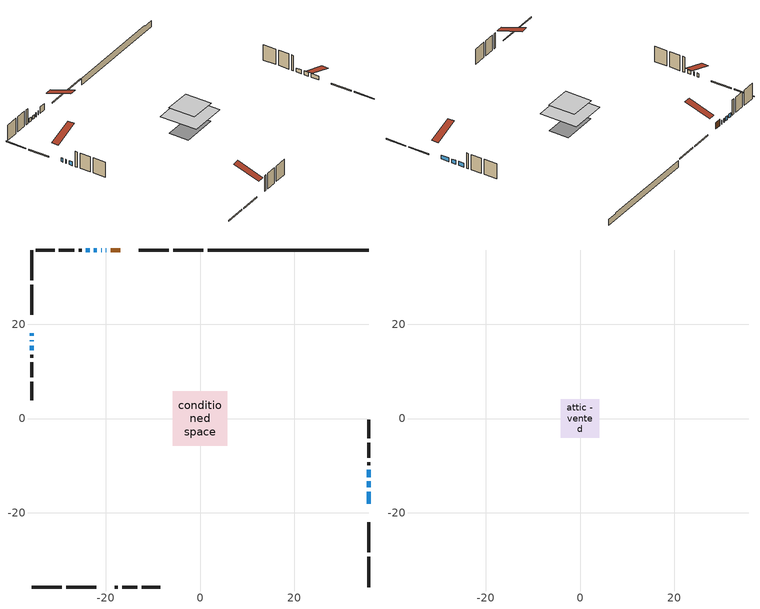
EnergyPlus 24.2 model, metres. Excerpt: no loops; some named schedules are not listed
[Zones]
conditioned space
 floor adiabatic (AdiabaticFloorConstruction): -5.78,-5.78 -5.78,5.78 5.78,5.78 5.78,-5.78 z2.74
 floor foundation (Slab1 construction): -5.49,-3.05 -5.49,3.05 5.49,3.05 5.49,-3.05 z-1.83
 wall outside (RimJoist1 construction): 0.72,35.79 -5.68,35.79 / -35.79,-35.79 -29.39,-35.79 / -35.79,35.79 -35.79,29.39 / 35.79,-35.79 35.79,-29.39 z0.3:0.6
 wall outside (RimJoist2 construction): -6.61,35.79 -13.01,35.79 / -28.46,-35.79 -22.06,-35.79 / -35.79,28.46 -35.79,22.06 / 35.79,-28.46 35.79,-22.06 z0.3:0.6
 wall outside (AdiabaticWallConstruction 1): -16.97,35.79 -18.93,35.79 z0.3:2.33
 wall outside (AdiabaticWallConstruction): -19.86,35.79 -19.97,35.79 / 35.79,-18.1 35.79,-15.56 / -20.89,35.79 -21.02,35.79 / -35.79,18.1 -35.79,17.59 / -21.94,35.79 -22.52,35.79 / -35.79,16.66 -35.79,16.41 / 35.79,-14.63 35.79,-13.36 / -23.44,35.79 -24.24,35.79 / -35.79,15.48 -35.79,14.46 / 35.79,-12.43 35.79,-10.84 z0.3:1.52
 wall outside (Wall1 construction): -25.17,35.79 -25.78,35.79 / -18.1,-35.79 -17.48,-35.79 / -35.79,13.53 -35.79,12.92 / 35.79,-9.91 35.79,-9.3 z0.3:5.18
 wall outside (Wall2 construction): -26.71,35.79 -29.95,35.79 / -16.55,-35.79 -13.31,-35.79 / -35.79,11.99 -35.79,8.75 / 35.79,-8.37 35.79,-5.13 z0.3:5.18
 wall outside (Wall3 construction): -30.88,35.79 -34.86,35.79 / -12.38,-35.79 -8.41,-35.79 / -35.79,7.82 -35.79,3.84 / 35.79,-4.2 35.79,-0.22 z0.3:5.18
 wall foundation (FoundationWall1 construction): 1.65,35.79,-1.83 1.65,35.79,0.3 32.37,35.79,0.3 32.37,35.79,0.1 35.79,35.79,0.1 35.79,35.79,-1.83
 window (WindowConstruction 7): -19.86,35.79 -19.97,35.79 z0.3:1.52
 window (WindowConstruction 4): 35.79,-18.1 35.79,-15.56 z0.3:1.52
 window (WindowConstruction 5): -20.9,35.79 -21.02,35.79 z0.3:1.52
 window (WindowConstruction 6): -35.79,18.1 -35.79,17.59 z0.3:1.52
 window (WindowConstruction 9): -21.94,35.79 -22.52,35.79 z0.3:1.52
 window (WindowConstruction 8): -35.79,16.66 -35.79,16.41 z0.3:1.52
 window (WindowConstruction): 35.79,-14.63 35.79,-13.36 z0.3:1.52
 window (WindowConstruction 1): -23.45,35.79 -24.24,35.79 z0.3:1.52
 window (WindowConstruction 2): -35.79,15.48 -35.79,14.46 z0.3:1.52
 window (WindowConstruction 3): 35.79,-12.43 35.79,-10.84 z0.3:1.52
 door (Door): -16.97,35.79 -18.93,35.79 z0.3:2.33
 ceiling adiabatic (AdiabaticFloorConstruction): 5.78,-5.78 5.78,5.78 -5.78,5.78 -5.78,-5.78 z2.74
attic - vented
 floor to conditioned space (Floor1 construction Reversed): -4.09,-4.09 -4.09,4.09 4.09,4.09 4.09,-4.09 z5.18
 roof outside (Roof1 construction): -16.04,35.79,5.18 -16.04,27.82,7.83 -13.94,27.82,7.83 -13.94,35.79,5.18; -19.03,-35.79,5.18 -19.03,-27.82,7.83 -21.13,-27.82,7.83 -21.13,-35.79,5.18; -35.79,19.03,5.18 -27.82,19.03,7.83 -27.82,21.13,7.83 -35.79,21.13,5.18; 35.79,-19.03,5.18 27.82,-19.03,7.83 27.82,-21.13,7.83 35.79,-21.13,5.18
[Building]
Building 1: Terrain=Suburbs
[Site:Location]
Toronto City Centre_ON: Latitude {deg}=43.63; Longitude {deg}=-79.39; Time Zone {hr}=-5; Elevation {m}=77; Keep Site Location Information=Yes
[Site:GroundTemperature:Shallow]
5.01852, 3.26908, 3.12898, 3.95918, 7.29196, 10.6092, 13.4851, 15.3069, 15.4617, 13.9799, 11.1774, 7.9619
[Site:WaterMainsTemperature]
Calculation Method=Schedule; Temperature Schedule=mains temperature schedule
[Material] Roughness=Rough; Thermal Absorptance=0.9
Name | Thickness {m} | Conductivity {W/m-K} | Density {kg/m3} | Specific Heat {J/kg-K} | Solar Absorptance | Visible Absorptance
asphalt or fiberglass shingles | 0.00635 | 0.162714 | 1121.4 | 1465.45 | 0.4 | 0.4
ceiling loosefill ins | 0.169333 | 0.0480833 | 16.02 | 1046.75 | 0.7 | 0.7
ceiling stud and cavity | 0.1397 | 0.213271 | 65.682 | 1177.47 | 0.7 | 0.7
concrete 4.0 in. | 0.1016 | 1.803125 | 2242.8 | 837.4 | 0.7 | 0.7
concrete 8.0 in. | 0.2032 | 1.803125 | 2242.8 | 837.4 | 0.7 | 0.7
door material | 0.04445 | 0.053851 | 512.64 | 1214.23 | 0.7 | 0.7
exterior vertical ins | 0.0454343 | 0.029427 | 32.04 | 1214.23 | 0.7 | 0.7
floor covering | 0.0127 | 0.0433444 | 54.468 | 1339.84 | 0.6 | 0.6
floor rigid ins; wall rigid ins | 0.512978 | 0.029427 | 32.04 | 1214.23 | 0.7 | 0.7
floor stud and cavity | 0.1397 | 1.75129 | 37.0049 | 1207.88 | 0.7 | 0.7
furniture material conditioned space 1 | 0.1524 | 0.115458 | 640.8 | 1214.23 | 0.6 | 0.6
gypsum board | 0.0127 | 0.160291 | 801 | 837.4 | 0.6 | 0.6
gypsum board 1 | 0.0127 | 0.160291 | 801 | 837.4 | 0.7 | 0.7
osb sheathing 0.5 in. | 0.0127 | 0.115458 | 512.64 | 1214.23 | 0.7 | 0.7
osb sheathing 0.75 in. | 0.01905 | 0.115458 | 512.64 | 1214.23 | 0.7 | 0.7
osb sheathing 2.0 in. | 0.0508 | 0.115458 | 512.64 | 1214.23 | 0.7 | 0.7
rim joist rigid ins | 0.051816 | 0.029427 | 32.04 | 1214.23 | 0.7 | 0.7
rim joist stud and cavity | 0.0508 | 0.0451784 | 125.044 | 1163.47 | 0.6 | 0.6
rim joist stud and cavity 1 | 0.0508 | 0.0402607 | 125.044 | 1163.47 | 0.6 | 0.6
wall stud and cavity | 0.1397 | 0.0829899 | 139.0536 | 1170.24 | 0.7 | 0.7
wall stud and cavity 1 | 0.1397 | 0.0815399 | 139.0536 | 1170.24 | 0.7 | 0.7
wall stud and cavity 2 | 0.1397 | 0.0812893 | 139.0536 | 1170.24 | 0.7 | 0.7
wall stud and cavity 3 | 0.0889 | 0.380278 | 52.3479 | 1209.89 | 0.7 | 0.7
wall stud and cavity 4 | 0.0889 | 0.391764 | 83.0341 | 1211.67 | 0.7 | 0.7
wood siding | 0.0254 | 0.102417 | 544.68 | 1172.36 | 0.4 | 0.4
wood siding 1; wood siding 2; wood siding 3 | 0.0254 | 0.102417 | 544.68 | 1172.36 | 0.7 | 0.7
[WindowMaterial:SimpleGlazingSystem]
Name | U-Factor {W/m2-K} | Solar Heat Gain Coefficient
WindowMaterial | 3.27848 | 0.5
WindowMaterial 1 | 3.26542 | 0.44
WindowMaterial 2 | 3.276206 | 0.47
WindowMaterial 3 | 3.30005 | 0.68
WindowMaterial 4 | 3.28927 | 0.62
WindowMaterial 5 | 3.1899 | 0.32
WindowMaterial 6 | 7.24059 | 0.61
WindowMaterial 7 | 7.5296 | 0.54
WindowMaterial 8 | 3.20069 | 0.32
[Construction]
AdiabaticFloorConstruction: floor stud and cavity, floor rigid ins, osb sheathing 0.75 in., floor covering
AdiabaticWallConstruction: wood siding 2, wall rigid ins, wall stud and cavity 3, gypsum board
AdiabaticWallConstruction 1: wood siding 3, wall rigid ins, wall stud and cavity 3, gypsum board
Door: door material
Floor1 construction Reversed: gypsum board, ceiling stud and cavity, ceiling loosefill ins
FoundationWall1 construction: concrete 8.0 in., gypsum board 1
furniture construction conditioned space 1: furniture material conditioned space 1
PartitionWallConstruction: gypsum board, wall stud and cavity 4, gypsum board
RimJoist1 construction: wood siding 1, osb sheathing 2.0 in., rim joist stud and cavity
RimJoist2 construction: wood siding 1, rim joist rigid ins, osb sheathing 2.0 in., rim joist stud and cavity 1
Roof1 construction: asphalt or fiberglass shingles
Slab1 construction: concrete 4.0 in.
Wall1 construction: wood siding, osb sheathing 0.5 in., wall stud and cavity, gypsum board
Wall2 construction: wood siding, osb sheathing 0.5 in., wall stud and cavity 1, gypsum board
Wall3 construction: wood siding, osb sheathing 0.5 in., wall stud and cavity 2, gypsum board
WindowConstruction: WindowMaterial
WindowConstruction 1: WindowMaterial 1
WindowConstruction 2; WindowConstruction 6: WindowMaterial 2
WindowConstruction 3: WindowMaterial 3
WindowConstruction 4: WindowMaterial 4
WindowConstruction 5: WindowMaterial 5
WindowConstruction 7: WindowMaterial 6
WindowConstruction 8: WindowMaterial 7
WindowConstruction 9: WindowMaterial 8
[Zone] Multiplier=1; Part of Total Floor Area=Yes
Name | Volume {m3}
attic - vented | 28.833
conditioned space | 501.5
[Space]
Name | Zone | Volume {m3}
attic - vented 1 | attic - vented | 28.833
conditioned space 1 | conditioned space | 501.5
[ZoneInfiltration:EffectiveLeakageArea]
infil attic - vented 1: Zone or Space=attic - vented 1; Schedule=Always On Discrete; Effective Air Leakage Area {cm2}=2816.42; Stack Coefficient=0.000184647; Wind Coefficient=9.18104e-06
[ZoneMixing]
whole house fan mix: Zone or Space=attic - vented; Schedule=Always On Continuous; Design Flow Rate Calculation Method=Flow/Zone; Design Flow Rate {m3/s}=0; Source Zone or Space=conditioned space
[SurfaceProperty:ExposedFoundationPerimeter]
Slab1: Exposed Perimeter Calculation Method=TotalExposedPerimeter; Total Exposed Perimeter {m}=34.139
[InternalMass] Zone or ZoneList=conditioned space; Space or SpaceList=conditioned space 1
Name | Construction | Surface Area {m2}
furniture mass conditioned space 1 | furniture construction conditioned space 1 | 80.2801
partition wall mass | PartitionWallConstruction | 200.7
[Lights]
interior lighting: Zone or ZoneList or Space or SpaceList=conditioned space 1; Schedule=interior lighting schedule; Design Level Calculation Method=LightingLevel; Lighting Level {W}=343.2; Return Air Fraction=0; Fraction Radiant=0.6; Fraction Visible=0.2; Fraction Replaceable=1
[People]
occupants: Zone or ZoneList or Space or SpaceList=conditioned space 1; Number of People Schedule=occupants schedule; Number of People Calculation Method=People; Number of People=3; Fraction Radiant=0.314171; Sensible Heat Fraction=0.56303; Activity Level Schedule=occupants activity schedule; Carbon Dioxide Generation Rate {m3/s-W}=0; Enable ASHRAE 55 Comfort Warnings=No; Mean Radiant Temperature Calculation Type=EnclosureAveraged
[ElectricEquipment] Zone or ZoneList or Space or SpaceList=conditioned space 1; Design Level Calculation Method=EquipmentLevel
Name | Schedule | Design Level {W} | Fraction Latent | Fraction Radiant | Fraction Lost
clothes dryer | clothes dryer schedule | 140.772 | 0.015 | 0.081 | 0.85
clothes washer | clothes washer schedule | 32.1985 | 0.03 | 0.162 | 0.7
cooking range | cooking range schedule | 215.147 | 0.08 | 0.432 | 0.2
dishwasher | dishwasher schedule | 66.8632 | 0.3 | 0.18 | 0.4
fridge | fridge schedule | 72.9452 | 0 | 0.6 | 0
mech vent bath fan 0 | mech vent bath fan 0 schedule | 50.2 | 0 | 0 | 1
mech vent house fan | mech vent house fan schedule | 0 | 0 | 0 | 1
mech vent house fan cfis | mech vent house fan cfis schedule | 0 | 0 | 0 | 0
mech vent range fan 0 | mech vent range fan 0 schedule | 57 | 0 | 0 | 1
misc plug loads | misc plug loads schedule | 494.7 | 0.045 | 0.513 | 0.1
whole house fan | Always On Discrete | 0 | 0 | 0 | 1
[OtherEquipment] Zone or ZoneList or Space or SpaceList=conditioned space 1; Design Level Calculation Method=EquipmentLevel
Name | Fuel Type | Schedule | Design Level {W} | Fraction Latent | Fraction Radiant | Fraction Lost
clothes dryer 1 | Electricity | clothes dryer schedule | 0 | 0.015 | 0.081 | 0.85
cooking range 1 | Electricity | cooking range schedule | 0 | 0.08 | 0.432 | 0.2
general water use latent | None | general water use schedule | 62.594 | 1 | 0 | 0
general water use sensible | None | general water use schedule | -61.6891 | 0 | 0.6 | 0
mech vent house fan latent load | None | Always On Discrete | 0 | 1 | 0 | 0
mech vent house fan sensible load | None | Always On Discrete | 0 | 0 | 0 | 0
water heater energy adjustment1 | NaturalGas | Always On Discrete | 0.01 | 0 | 0 | 1
[ZoneInfiltration:DesignFlowRate] Zone or ZoneList or Space or SpaceList=conditioned space 1; Schedule=Always On Discrete; Design Flow Rate Calculation Method=Flow/Zone; Design Flow Rate {m3/s}=0
infil flow; natural vent flow; whole house fan flow
[AvailabilityManager:Scheduled]
central ac and furnace airloop Availability Manager: Schedule=Always On Discrete
[Foundation:Kiva]
Foundation Kiva 1: Initial Indoor Air Temperature {C}=18; Wall Height Above Grade {m}=0.300015; Wall Depth Below Slab {m}=0.2032; Custom Block Material Name 1=exterior vertical ins; Custom Block Depth 1 {m}=2.13; Custom Block X Position 1 {m}=0.2159; Custom Block Z Position 1 {m}=0
[Foundation:Kiva:Settings]
Soil Conductivity {W/m-K}=0.849921; Soil Density {kg/m3}=1842.3; Soil Specific Heat {J/kg-K}=418.7; Ground Solar Absorptivity=0.9; Ground Thermal Absorptivity=0.9; Ground Surface Roughness {m}=0.03; Far-Field Width {m}=40; Deep-Ground Boundary Condition=ZeroFlux; Deep-Ground Depth {m}=40; Minimum Cell Dimension {m}=0.2; Maximum Cell Growth Coefficient=3; Simulation Timestep=Timestep
[Exterior:Lights]
exterior lighting: Schedule=exterior lighting schedule; Design Level {W}=75.6
[EnergyManagementSystem:GlobalVariable]
central_ac_and_furnace_airloop_Fan_RTF
infil_program_Qfan
infil_program_Qinf
natural_vent_program_Qnv
natural_vent_program_Qwhf
[EnergyManagementSystem:Sensor]
Name | Output:Variable or Output:Meter Index Key | Output:Variable or Output:Meter
airflow_gain | infil flow | Infiltration Sensible Heat Gain Energy
airflow_gain_1 | natural vent flow | Infiltration Sensible Heat Gain Energy
airflow_gain_2 | whole house fan flow | Infiltration Sensible Heat Gain Energy
airflow_loss | infil flow | Infiltration Sensible Heat Loss Energy
airflow_loss_1 | natural vent flow | Infiltration Sensible Heat Loss Energy
airflow_loss_2 | whole house fan flow | Infiltration Sensible Heat Loss Energy
clg_load_cond |  | Cooling:EnergyTransfer:Zone:CONDITIONED SPACE
clg_sp_s; clg_sp_s_1 | cooling setpoint | Schedule Value
clothes_dryer_exhaust_0_sch_s | clothes dryer exhaust 0 schedule | Schedule Value
cool_season | cooling season schedule | Schedule Value
htg_load_cond |  | Heating:EnergyTransfer:Zone:CONDITIONED SPACE
htg_sp_s; htg_sp_s_1 | heating setpoint | Schedule Value
ig_ee_conv | clothes dryer | Electric Equipment Convective Heating Energy
ig_ee_conv_2 | cooking range | Electric Equipment Convective Heating Energy
ig_ee_conv_4 | fridge | Electric Equipment Convective Heating Energy
ig_ee_conv_5 | misc plug loads | Electric Equipment Convective Heating Energy
ig_ee_conv_6 | whole house fan | Electric Equipment Convective Heating Energy
ig_ee_rad | clothes dryer | Electric Equipment Radiant Heating Energy
ig_ee_rad_2 | cooking range | Electric Equipment Radiant Heating Energy
ig_ee_rad_4 | fridge | Electric Equipment Radiant Heating Energy
ig_ee_rad_5 | misc plug loads | Electric Equipment Radiant Heating Energy
ig_ee_rad_6 | whole house fan | Electric Equipment Radiant Heating Energy
ig_lgt_conv | interior lighting | Lights Convective Heating Energy
ig_lgt_rad | interior lighting | Lights Radiant Heating Energy
ig_lgt_vis | interior lighting | Lights Visible Radiation Heating Energy
ig_oe_conv | clothes dryer 1 | Other Equipment Convective Heating Energy
ig_oe_conv_1 | cooking range 1 | Other Equipment Convective Heating Energy
ig_oe_conv_2 | general water use latent | Other Equipment Convective Heating Energy
ig_oe_conv_3 | general water use sensible | Other Equipment Convective Heating Energy
ig_oe_conv_4 | water heater energy adjustment1 | Other Equipment Convective Heating Energy
ig_oe_rad | clothes dryer 1 | Other Equipment Radiant Heating Energy
ig_oe_rad_1 | cooking range 1 | Other Equipment Radiant Heating Energy
ig_oe_rad_2 | general water use latent | Other Equipment Radiant Heating Energy
ig_oe_rad_3 | general water use sensible | Other Equipment Radiant Heating Energy
ig_oe_rad_4 | water heater energy adjustment1 | Other Equipment Radiant Heating Energy
ig_ppl_conv | occupants | People Convective Heating Energy
ig_ppl_rad | occupants | People Radiant Heating Energy
im_conv | furniture mass conditioned space 1 | Surface Inside Face Convection Heat Gain Energy
im_conv_1 | partition wall mass | Surface Inside Face Convection Heat Gain Energy
im_ig | furniture mass conditioned space 1 | Surface Inside Face Internal Gains Radiation Heat Gain Energy
im_ig_1 | partition wall mass | Surface Inside Face Internal Gains Radiation Heat Gain Energy
im_lgt | furniture mass conditioned space 1 | Surface Inside Face Lights Radiation Heat Gain Energy
im_lgt_1 | partition wall mass | Surface Inside Face Lights Radiation Heat Gain Energy
im_sol | furniture mass conditioned space 1 | Surface Inside Face Solar Radiation Heat Gain Energy
im_sol_1 | partition wall mass | Surface Inside Face Solar Radiation Heat Gain Energy
im_surf | furniture mass conditioned space 1 | Surface Inside Face Net Surface Thermal Radiation Heat Gain Energy
im_surf_1 | partition wall mass | Surface Inside Face Net Surface Thermal Radiation Heat Gain Energy
mech_vent_bath_fan_0_sch_s | mech vent bath fan 0 schedule | Schedule Value
mech_vent_range_fan_0_sch_s | mech vent range fan 0 schedule | Schedule Value
mv_conv | mech vent bath fan 0 | Electric Equipment Convective Heating Energy
mv_conv_1 | mech vent house fan | Electric Equipment Convective Heating Energy
mv_conv_2 | mech vent house fan cfis | Electric Equipment Convective Heating Energy
mv_conv_3 | mech vent range fan 0 | Electric Equipment Convective Heating Energy
mv_conv_4 | mech vent house fan latent load | Other Equipment Convective Heating Energy
mv_conv_5 | mech vent house fan sensible load | Other Equipment Convective Heating Energy
mv_rad | mech vent bath fan 0 | Electric Equipment Radiant Heating Energy
mv_rad_1 | mech vent house fan | Electric Equipment Radiant Heating Energy
mv_rad_2 | mech vent house fan cfis | Electric Equipment Radiant Heating Energy
mv_rad_3 | mech vent range fan 0 | Electric Equipment Radiant Heating Energy
mv_rad_4 | mech vent house fan latent load | Other Equipment Radiant Heating Energy
mv_rad_5 | mech vent house fan sensible load | Other Equipment Radiant Heating Energy
natural_vent_s | natural vent schedule | Schedule Value
out_pb_s |  | Site Outdoor Air Barometric Pressure
out_wt_s |  | Site Outdoor Air Humidity Ratio
site_vw_s |  | Site Wind Speed
ss_back_out | Window1 | Surface Window Shortwave from Zone Back Out Window Heat Transfer Rate
ss_back_out_1 | Window10 | Surface Window Shortwave from Zone Back Out Window Heat Transfer Rate
ss_back_out_2 | Window11 | Surface Window Shortwave from Zone Back Out Window Heat Transfer Rate
ss_back_out_3 | Window12 | Surface Window Shortwave from Zone Back Out Window Heat Transfer Rate
ss_back_out_4 | Window13 | Surface Window Shortwave from Zone Back Out Window Heat Transfer Rate
ss_back_out_5 | Window2 | Surface Window Shortwave from Zone Back Out Window Heat Transfer Rate
ss_back_out_6 | Window3 | Surface Window Shortwave from Zone Back Out Window Heat Transfer Rate
ss_back_out_7 | Window5 | Surface Window Shortwave from Zone Back Out Window Heat Transfer Rate
ss_back_out_8 | Window7 | Surface Window Shortwave from Zone Back Out Window Heat Transfer Rate
ss_back_out_9 | Window9 | Surface Window Shortwave from Zone Back Out Window Heat Transfer Rate
ss_conv | Door1 | Surface Inside Face Convection Heat Gain Energy
ss_conv_1 | Window1 | Surface Inside Face Convection Heat Gain Energy
ss_conv_10 | Window9 | Surface Inside Face Convection Heat Gain Energy
ss_conv_2 | Window10 | Surface Inside Face Convection Heat Gain Energy
ss_conv_3 | Window11 | Surface Inside Face Convection Heat Gain Energy
ss_conv_4 | Window12 | Surface Inside Face Convection Heat Gain Energy
ss_conv_5 | Window13 | Surface Inside Face Convection Heat Gain Energy
ss_conv_6 | Window2 | Surface Inside Face Convection Heat Gain Energy
ss_conv_7 | Window3 | Surface Inside Face Convection Heat Gain Energy
ss_conv_8 | Window5 | Surface Inside Face Convection Heat Gain Energy
ss_conv_9 | Window7 | Surface Inside Face Convection Heat Gain Energy
ss_ig | Door1 | Surface Inside Face Internal Gains Radiation Heat Gain Energy
ss_ig_1 | Window1 | Surface Inside Face Internal Gains Radiation Heat Gain Energy
ss_ig_10 | Window9 | Surface Inside Face Internal Gains Radiation Heat Gain Energy
ss_ig_2 | Window10 | Surface Inside Face Internal Gains Radiation Heat Gain Energy
ss_ig_3 | Window11 | Surface Inside Face Internal Gains Radiation Heat Gain Energy
ss_ig_4 | Window12 | Surface Inside Face Internal Gains Radiation Heat Gain Energy
ss_ig_5 | Window13 | Surface Inside Face Internal Gains Radiation Heat Gain Energy
ss_ig_6 | Window2 | Surface Inside Face Internal Gains Radiation Heat Gain Energy
ss_ig_7 | Window3 | Surface Inside Face Internal Gains Radiation Heat Gain Energy
ss_ig_8 | Window5 | Surface Inside Face Internal Gains Radiation Heat Gain Energy
ss_ig_9 | Window7 | Surface Inside Face Internal Gains Radiation Heat Gain Energy
ss_lgt | Door1 | Surface Inside Face Lights Radiation Heat Gain Energy
ss_sol | Door1 | Surface Inside Face Solar Radiation Heat Gain Energy
ss_surf | Door1 | Surface Inside Face Net Surface Thermal Radiation Heat Gain Energy
ss_surf_1 | Window1 | Surface Inside Face Net Surface Thermal Radiation Heat Gain Energy
ss_surf_10 | Window9 | Surface Inside Face Net Surface Thermal Radiation Heat Gain Energy
ss_surf_2 | Window10 | Surface Inside Face Net Surface Thermal Radiation Heat Gain Energy
ss_surf_3 | Window11 | Surface Inside Face Net Surface Thermal Radiation Heat Gain Energy
ss_surf_4 | Window12 | Surface Inside Face Net Surface Thermal Radiation Heat Gain Energy
ss_surf_5 | Window13 | Surface Inside Face Net Surface Thermal Radiation Heat Gain Energy
ss_surf_6 | Window2 | Surface Inside Face Net Surface Thermal Radiation Heat Gain Energy
ss_surf_7 | Window3 | Surface Inside Face Net Surface Thermal Radiation Heat Gain Energy
ss_surf_8 | Window5 | Surface Inside Face Net Surface Thermal Radiation Heat Gain Energy
ss_surf_9 | Window7 | Surface Inside Face Net Surface Thermal Radiation Heat Gain Energy
ss_trans_in | Window1 | Surface Window Transmitted Solar Radiation Rate
ss_trans_in_1 | Window10 | Surface Window Transmitted Solar Radiation Rate
ss_trans_in_2 | Window11 | Surface Window Transmitted Solar Radiation Rate
ss_trans_in_3 | Window12 | Surface Window Transmitted Solar Radiation Rate
ss_trans_in_4 | Window13 | Surface Window Transmitted Solar Radiation Rate
ss_trans_in_5 | Window2 | Surface Window Transmitted Solar Radiation Rate
ss_trans_in_6 | Window3 | Surface Window Transmitted Solar Radiation Rate
ss_trans_in_7 | Window5 | Surface Window Transmitted Solar Radiation Rate
ss_trans_in_8 | Window7 | Surface Window Transmitted Solar Radiation Rate
ss_trans_in_9 | Window9 | Surface Window Transmitted Solar Radiation Rate
ss_trans_out | Window1 | Surface Inside Face Initial Transmitted Diffuse Transmitted Out Window Solar Radiation Rate
ss_trans_out_1 | Window10 | Surface Inside Face Initial Transmitted Diffuse Transmitted Out Window Solar Radiation Rate
ss_trans_out_2 | Window11 | Surface Inside Face Initial Transmitted Diffuse Transmitted Out Window Solar Radiation Rate
ss_trans_out_3 | Window12 | Surface Inside Face Initial Transmitted Diffuse Transmitted Out Window Solar Radiation Rate
ss_trans_out_4 | Window13 | Surface Inside Face Initial Transmitted Diffuse Transmitted Out Window Solar Radiation Rate
ss_trans_out_5 | Window2 | Surface Inside Face Initial Transmitted Diffuse Transmitted Out Window Solar Radiation Rate
ss_trans_out_6 | Window3 | Surface Inside Face Initial Transmitted Diffuse Transmitted Out Window Solar Radiation Rate
ss_trans_out_7 | Window5 | Surface Inside Face Initial Transmitted Diffuse Transmitted Out Window Solar Radiation Rate
ss_trans_out_8 | Window7 | Surface Inside Face Initial Transmitted Diffuse Transmitted Out Window Solar Radiation Rate
ss_trans_out_9 | Window9 | Surface Inside Face Initial Transmitted Diffuse Transmitted Out Window Solar Radiation Rate
s_conv | Floor1 | Surface Inside Face Convection Heat Gain Energy
s_conv_1 | FoundationWall1 | Surface Inside Face Convection Heat Gain Energy
s_conv_10 | RimJoist2:270 | Surface Inside Face Convection Heat Gain Energy
s_conv_11 | RimJoist2:90 | Surface Inside Face Convection Heat Gain Energy
s_conv_12 | Slab1 | Surface Inside Face Convection Heat Gain Energy
s_conv_13 | Wall1:0 | Surface Inside Face Convection Heat Gain Energy
s_conv_14 | Wall1:180 | Surface Inside Face Convection Heat Gain Energy
s_conv_15 | Wall1:270 | Surface Inside Face Convection Heat Gain Energy
s_conv_16 | Wall1:90 | Surface Inside Face Convection Heat Gain Energy
s_conv_17 | Wall2:0 | Surface Inside Face Convection Heat Gain Energy
s_conv_18 | Wall2:180 | Surface Inside Face Convection Heat Gain Energy
s_conv_19 | Wall2:270 | Surface Inside Face Convection Heat Gain Energy
s_conv_2 | inferred conditioned ceiling | Surface Inside Face Convection Heat Gain Energy
s_conv_20 | Wall2:90 | Surface Inside Face Convection Heat Gain Energy
s_conv_21 | Wall3:0 | Surface Inside Face Convection Heat Gain Energy
s_conv_22 | Wall3:180 | Surface Inside Face Convection Heat Gain Energy
s_conv_23 | Wall3:270 | Surface Inside Face Convection Heat Gain Energy
s_conv_24 | Wall3:90 | Surface Inside Face Convection Heat Gain Energy
s_conv_3 | inferred conditioned floor | Surface Inside Face Convection Heat Gain Energy
s_conv_4 | RimJoist1:0 | Surface Inside Face Convection Heat Gain Energy
s_conv_5 | RimJoist1:180 | Surface Inside Face Convection Heat Gain Energy
s_conv_6 | RimJoist1:270 | Surface Inside Face Convection Heat Gain Energy
s_conv_7 | RimJoist1:90 | Surface Inside Face Convection Heat Gain Energy
s_conv_8 | RimJoist2:0 | Surface Inside Face Convection Heat Gain Energy
s_conv_9 | RimJoist2:180 | Surface Inside Face Convection Heat Gain Energy
s_ig | Floor1 | Surface Inside Face Internal Gains Radiation Heat Gain Energy
s_ig_1 | FoundationWall1 | Surface Inside Face Internal Gains Radiation Heat Gain Energy
s_ig_10 | RimJoist2:270 | Surface Inside Face Internal Gains Radiation Heat Gain Energy
s_ig_11 | RimJoist2:90 | Surface Inside Face Internal Gains Radiation Heat Gain Energy
s_ig_12 | Slab1 | Surface Inside Face Internal Gains Radiation Heat Gain Energy
s_ig_13 | Wall1:0 | Surface Inside Face Internal Gains Radiation Heat Gain Energy
s_ig_14 | Wall1:180 | Surface Inside Face Internal Gains Radiation Heat Gain Energy
s_ig_15 | Wall1:270 | Surface Inside Face Internal Gains Radiation Heat Gain Energy
s_ig_16 | Wall1:90 | Surface Inside Face Internal Gains Radiation Heat Gain Energy
s_ig_17 | Wall2:0 | Surface Inside Face Internal Gains Radiation Heat Gain Energy
